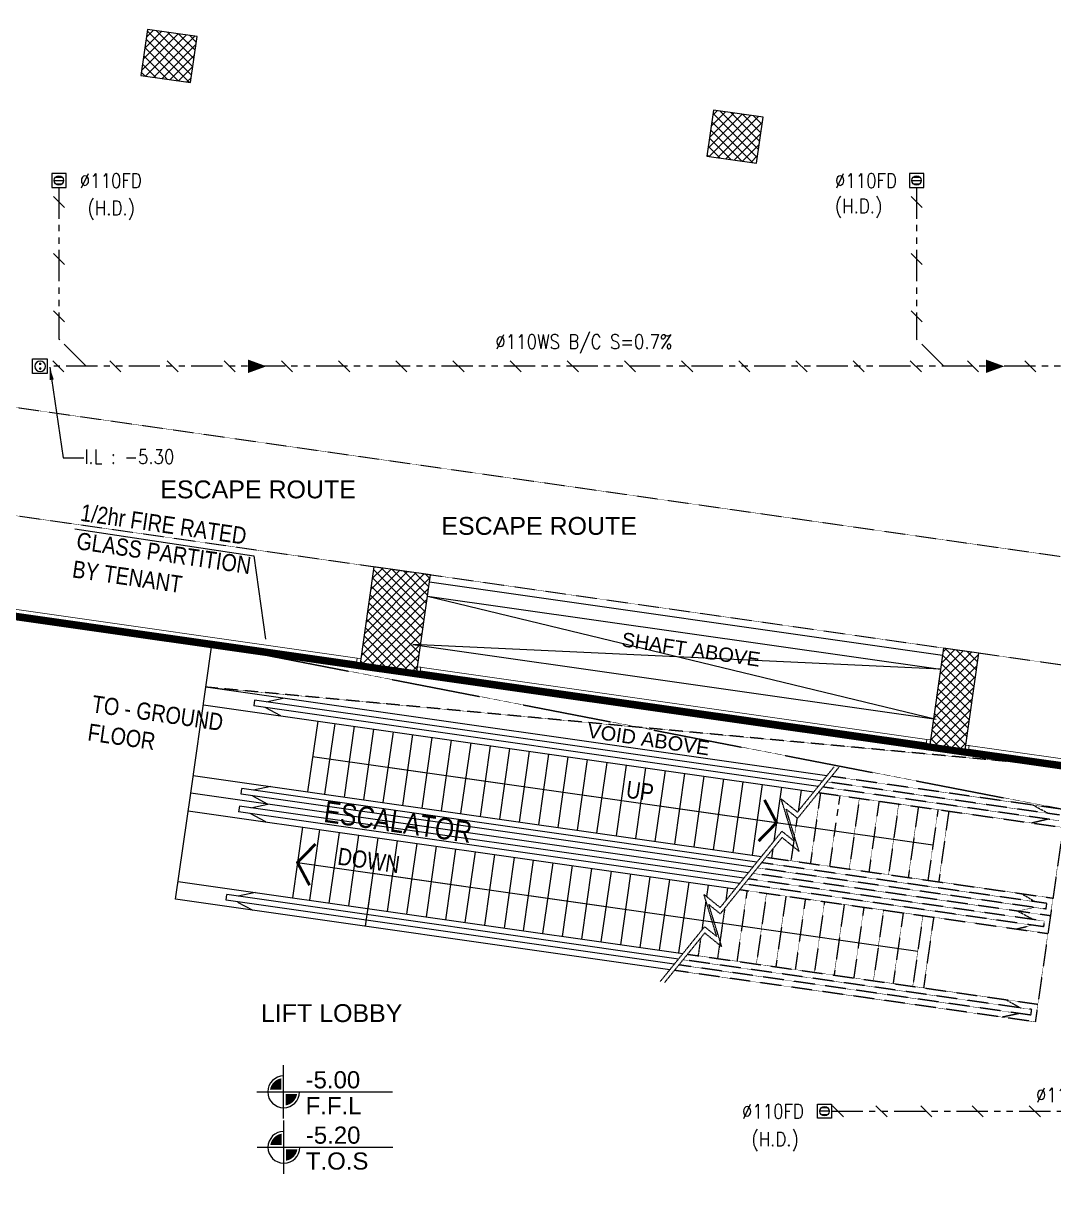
# Model space of a CAD drawing. Header units: inches. Extents: x 860051 to 1567527, y 277639 to 595672.
# Drawn here: x 1026428 to 1040839, y 354142 to 370593 of the extents above; entities that cross this region are included whole.
import ezdxf

# ---------------------------------------------------------------- set-up
doc = ezdxf.new("R2010")
doc.units = ezdxf.units.IN
doc.header["$MEASUREMENT"] = 0
for name, pattern in [('DASHED', [19.05, 12.7, -6.35]), ('DASHED2', [9.525, 6.35, -3.175]), ('HIDDEN', [9.525, 6.35, -3.175]), ('PHANTOM2', [1.25, 0.625, -0.125, 0.125, -0.125, 0.125, -0.125])]:
    doc.linetypes.add(name, pattern=pattern)
for name, color, linetype, lineweight in [('A-BLOCK', 43, 'Continuous', 13), ('A-GLASS', 4, 'Continuous', 5), ('A-HATCH CONCRETE', 254, 'Continuous', 5), ('A-LEASING LINE', 7, 'DASHED2', 9), ('escape route', 8, 'HIDDEN', 15)]:
    doc.layers.add(name, color=color, linetype=linetype, lineweight=lineweight)
for name, color, linetype in [('A-TEXT', 3, 'Continuous'), ('FFNEW', 252, 'Continuous'), ('P-PIPE-DRA', 40, 'Continuous'), ('P-PIPE-DRA-TXT', 181, 'Continuous'), ('S-COL', 210, 'Continuous'), ('SHAFT', 7, 'Continuous'), ('stair', 1, 'Continuous'), ('STEEL', 5, 'Continuous'), ('TAXT', 3, 'Continuous'), ('TEXT', 181, 'Continuous')]:
    doc.layers.add(name, color=color, linetype=linetype)
doc.styles.add('ARIAL', font='ARIALN.TTF')
doc.styles.add('SS', font='romand.shx', dxfattribs={"width": 0.85, "height": 200})
doc.styles.get("Standard").update_dxf_attribs({"font": 'arial.ttf'})
doc.styles.add('style1', font='arial.ttf')
doc.dimstyles.get("Standard").update_dxf_attribs({"dimtxt": 0.18, "dimasz": 0.18, "dimexe": 0.18, "dimexo": 0.0625, "dimgap": 0.09, "dimtad": 0, "dimtih": 1, "dimtoh": 1, "dimdec": 4, "dimzin": 0, "dimdsep": 46, "dimtxsty": 'Standard', "dimcen": 0.09, "dimadec": 0, "dimazin": 0, "dimtfac": 1, "dimtdec": 4, "dimtofl": 0, "dimtmove": 0, "dimatfit": 3, "dimfxl": 1, "dimtolj": 1, "dimtzin": 0, "dimarcsym": 0})
pattern_1 = [(45, (1013480.555, -68927.58), (-66.29126, 66.29126), []), (135, (1013480.555, -68927.58), (-66.29126, -66.29126), [])]
pattern_2 = [(45, (1013480.555, -68927.58), (-66.29126, 66.29126), []), (135, (1013480.555, -68927.58), (-66.29126, -66.29126), [])]

# ---------------------------------------------------------------- blocks, each defined once
blk = doc.blocks.new('FCO')
at = {"layer": 'P-PIPE-DRA', "color": 3, "linetype": 'Continuous'}
blk.add_lwpolyline([(0.103, 0), (0.103, 0.205), (-0.103, 0.205), (-0.103, 0)], close=True, dxfattribs=at)
at = {"layer": 'P-PIPE-DRA', "color": 1, "linetype": 'Continuous', "const_width": 0.018}
for points in [[(-0.034, 0.107, -1), (-0.034, 0.089, -1)], [(0.032, 0.107, 1), (0.032, 0.089, 1)]]:
    blk.add_lwpolyline(points, format="xyb", close=True, dxfattribs=at)
at = {"layer": 'P-PIPE-DRA', "color": 1, "linetype": 'Continuous'}
blk.add_circle((0, 0.099), 0.074, dxfattribs=at)
blk = doc.blocks.new('FD')
at = {"layer": 'P-PIPE-DRA', "color": 1, "linetype": 'Continuous'}
for p, q in [((-0.066, 0.099), (0.066, 0.099)), ((-0.045, 0.146), (0.045, 0.146)), ((-0.045, 0.051), (0.045, 0.051))]:
    blk.add_line(p, q, dxfattribs=at)
at = {"layer": 'P-PIPE-DRA', "color": 3, "linetype": 'Continuous'}
blk.add_lwpolyline([(0.099, 0), (0.099, 0.197), (-0.099, 0.197), (-0.099, 0)], close=True, dxfattribs=at)
at = {"layer": 'P-PIPE-DRA', "color": 1, "linetype": 'Continuous'}
blk.add_circle((0, 0.099), 0.0657, dxfattribs=at)
blk = doc.blocks.new('STGHFDG')
at = {"layer": 'P-PIPE-DRA', "color": 253, "linetype": 'Continuous'}
for p, q in [((1035165, 355364), (1035034, 355364)), ((1035145, 355412), (1035055, 355412)), ((1035145, 355316), (1035055, 355316))]:
    blk.add_line(p, q, dxfattribs=at)
blk.add_lwpolyline([(1035001, 355265), (1035001, 355463), (1035198, 355463), (1035198, 355265)], close=True, dxfattribs=at)
blk.add_circle((1035100, 355364), 65.7, dxfattribs=at)

msp = doc.modelspace()

# ---------------------------------------------------------------- hatches: boundary and pattern name
at = {"layer": 'A-HATCH CONCRETE'}
h = msp.add_hatch(dxfattribs=at)
h.set_pattern_fill('ANSI37', color=251, scale=750)
h.set_pattern_definition(pattern_1)
h.paths.add_polyline_path([(1028162.9, 370509.9), (1028071.1, 369866.4), (1028764, 369767.5), (1028855.9, 370411)])
h = msp.add_hatch(dxfattribs=at)
h.set_pattern_fill('ANSI37', color=251, scale=750)
h.set_pattern_definition(pattern_1)
h.paths.add_polyline_path([(1036082.6, 369379), (1035990.7, 368735.5), (1036683.7, 368636.6), (1036775.5, 369280.1)])
h = msp.add_hatch(dxfattribs=at)
h.set_pattern_fill('ANSI37', color=251, scale=750)
h.set_pattern_definition(pattern_1)
h.paths.add_polyline_path([(1031133.1, 361600.6), (1031925.1, 361487.5), (1032122.9, 362873.5), (1031331, 362986.5)])
h = msp.add_hatch(dxfattribs=at)
h.set_pattern_fill('ANSI37', color=251, scale=750)
h.set_pattern_definition(pattern_1)
h.paths.add_polyline_path([(1039102.6, 360463.1), (1039597, 360392.6), (1039794.8, 361778.5), (1039300.4, 361849.1)])
h = msp.add_hatch(dxfattribs=at)
h.set_pattern_fill('ANSI37', color=254, scale=750)
h.set_pattern_definition(pattern_2)
h.paths.add_polyline_path([(1031925.1, 361487.6), (1031133.1, 361600.6), (1031133.1, 361600.6), (1031925.1, 361487.5)])
h = msp.add_hatch(dxfattribs=at)
h.set_pattern_fill('ANSI37', color=254, scale=750)
h.set_pattern_definition(pattern_2)
h.paths.add_polyline_path([(1039597, 360392.6), (1039102.6, 360463.2), (1039102.6, 360463.1), (1039597, 360392.6)])
at = {"layer": 'STEEL', "ltscale": 0.5}
for points in [[(1030036.9, 355665.6), (1029877.2, 355665.6, -0.3250229), (1030036.9, 355825.2)], [(1030256.5, 355605.6), (1030096.9, 355605.6), (1030096.9, 355445.9, 0.3250229)], [(1030040.7, 354890.5), (1029881, 354890.5, -0.3250229), (1030040.7, 355050.2)], [(1030260.3, 354830.5), (1030100.7, 354830.5), (1030100.7, 354670.9, 0.3250229)]]:
    msp.add_hatch(color=254, dxfattribs=at).paths.add_polyline_path(points)

# ---------------------------------------------------------------- linework, layer by layer
at = {"layer": 'A-BLOCK', "color": 251, "ltscale": 100}
for p, q in [((1031083.6, 361607.6), (1024084.3, 362606.5)), ((1039053.1, 360470.2), (1031925.1, 361487.5)), ((1043974.2, 359767.9), (1039597, 360392.7))]:
    msp.add_line(p, q, dxfattribs=at)
for points in [[(1031133.1, 361600.6), (1031133.1, 361600.6), (1031925.1, 361487.5), (1031925.1, 361487.6)], [(1039053.1, 360470.3), (1039053.1, 360470.1), (1039102.6, 360463), (1039102.6, 360463.2)], [(1039102.6, 360463.2), (1039102.6, 360463.1), (1039597, 360392.6), (1039597, 360392.6)]]:
    msp.add_lwpolyline(points, dxfattribs=at)
at = {"layer": 'A-GLASS', "color": 251}
for p, q in [((1031083.6, 361607.6), (1024084.3, 362606.5)), ((1031097.8, 361706.5), (1024098.4, 362705.5)), ((1031090.7, 361657.2), (1024140.9, 362649.1)), ((1039067.2, 360569.1), (1031939.2, 361586.4)), ((1039053.1, 360470.2), (1031925.1, 361487.5)), ((1039060.2, 360519.8), (1031981.7, 361529.9)), ((1044074.2, 359854.5), (1039611.1, 360491.5)), ((1043974.2, 359818.3), (1039653.6, 360434.9)), ((1044074.2, 359753.6), (1039597, 360392.7))]:
    msp.add_line(p, q, dxfattribs=at)
for points in [[(1031097.8, 361706.5), (1031083.6, 361607.5), (1031133.1, 361600.5), (1031147.3, 361699.5)], [(1031988.7, 361579.4), (1031974.6, 361480.4), (1031925.1, 361487.5), (1031939.2, 361586.5)], [(1039067.2, 360569.1), (1039053.1, 360470.1), (1039102.6, 360463), (1039116.7, 360562)], [(1039660.6, 360484.4), (1039646.5, 360385.4), (1039597, 360392.5), (1039611.1, 360491.5)]]:
    msp.add_lwpolyline(points, close=True, dxfattribs=at)
at = {"layer": 'A-GLASS', "color": 254}
for points in [[(1031083.7, 361607.7), (1031083.6, 361607.5), (1031133.1, 361600.5), (1031133.1, 361600.6)], [(1031974.6, 361480.5), (1031974.6, 361480.4), (1031925.1, 361487.5), (1031925.1, 361487.6)], [(1039646.5, 360385.6), (1039646.5, 360385.4), (1039597, 360392.5), (1039597, 360392.6)]]:
    msp.add_lwpolyline(points, dxfattribs=at)
at = {"layer": 'A-LEASING LINE', "color": 6, "const_width": 100}
msp.add_lwpolyline([(1022963.9, 374585), (1022196.7, 362875.9), (1044073.6, 359753.6), (1044073.6, 353209.3), (1043173.4, 353209.5), (1043173.4, 349659.4), (1035123.4, 349659.4), (1035123.4, 339559.4), (1061472.8, 339559.4), (1061472.8, 345159.4), (1059723.2, 345159.4), (1059723.2, 351184.4), (1055862.5, 351184.4), (1055862.6, 358172.7), (1056886.1, 358025.9), (1058036.9, 366166.7), (1058044.6, 366165.6), (1058531.7, 369531.2), (1022963.9, 374585)], dxfattribs=at)
at = {"layer": 'escape route', "color": 251, "ltscale": 0.5}
for p, q in [((1023306.7, 365646.9), (1057183.4, 360811.8)), ((1024579.5, 363950), (1053238.2, 359859.7))]:
    msp.add_line(p, q, dxfattribs=at)
at = {"layer": 'P-PIPE-DRA', "color": 1}
for p, q in [((1026846.3, 368172.2), (1027001.8, 368016.7)), ((1038846.3, 368172.2), (1039001.8, 368016.7)), ((1026846.3, 367372.2), (1027001.8, 367216.7)), ((1038846.3, 367372.2), (1039001.8, 367216.7)), ((1026846.3, 366572.2), (1027001.8, 366416.7)), ((1038846.3, 366572.2), (1039001.8, 366416.7)), ((1026991.6, 365715.8), (1026836.1, 365871.3)), ((1027791.6, 365715.8), (1027636.1, 365871.3)), ((1028591.6, 365715.8), (1028436.1, 365871.3)), ((1029391.6, 365715.8), (1029236.1, 365871.3)), ((1030191.6, 365715.8), (1030036.1, 365871.3)), ((1030991.6, 365715.8), (1030836.1, 365871.3)), ((1031791.6, 365715.8), (1031636.1, 365871.3)), ((1032591.6, 365715.8), (1032436.1, 365871.3)), ((1033391.6, 365715.8), (1033236.1, 365871.3)), ((1034191.6, 365715.8), (1034036.1, 365871.3)), ((1034991.6, 365715.8), (1034836.1, 365871.3)), ((1035791.6, 365715.8), (1035636.1, 365871.3)), ((1036591.6, 365715.8), (1036436.1, 365871.3)), ((1037391.6, 365715.8), (1037236.1, 365871.3)), ((1038191.6, 365715.8), (1038036.1, 365871.3)), ((1038991.6, 365715.8), (1038836.1, 365871.3)), ((1039791.6, 365715.8), (1039636.1, 365871.3)), ((1040591.6, 365715.8), (1040436.1, 365871.3))]:
    msp.add_line(p, q, dxfattribs=at)
at = {"layer": 'P-PIPE-DRA', "linetype": 'PHANTOM2', "ltscale": 700}
for p, q in [((1026924, 368297.2), (1026924, 366174.7)), ((1038924, 368297.2), (1038924, 366174.7)), ((1027305.2, 365793.6), (1026924, 366174.7)), ((1039305.2, 365793.6), (1038924, 366174.7)), ((1047587.5, 365793.6), (1026759.9, 365793.6))]:
    msp.add_line(p, q, dxfattribs=at)
at = {"layer": 'P-PIPE-DRA', "color": 253, "linetype": 'PHANTOM2', "ltscale": 700}
msp.add_line((1037733.8, 355364), (1044057, 355364), dxfattribs=at)
at = {"layer": 'P-PIPE-DRA', "color": 253}
for p, q in [((1037746.3, 355441.8), (1037901.9, 355286.3)), ((1038354.9, 355441.8), (1038510.5, 355286.3)), ((1038983.1, 355441.8), (1039138.7, 355286.3)), ((1039700.7, 355441.8), (1039856.2, 355286.3)), ((1040500.7, 355441.8), (1040656.2, 355286.3))]:
    msp.add_line(p, q, dxfattribs=at)
at = {"layer": 'P-PIPE-DRA', "color": 1}
for points in [[(1029570.5, 365793.6, 187.5, 0, 0), (1029827.4, 365793.6, 0, 0, 0)], [(1039894.1, 365793.6, 187.5, 0, 0), (1040151, 365793.6, 0, 0, 0)]]:
    msp.add_lwpolyline(points, format="xyseb", dxfattribs=at)
at = {"layer": 'S-COL', "color": 251}
for points in [[(1028162.9, 370509.9), (1028071.1, 369866.4), (1028764, 369767.5), (1028855.9, 370411)], [(1036082.6, 369379), (1035990.7, 368735.5), (1036683.7, 368636.6), (1036775.5, 369280.1)], [(1031133.1, 361600.6), (1031925.1, 361487.5), (1032122.9, 362873.5), (1031331, 362986.5)], [(1039102.6, 360463.1), (1039597, 360392.6), (1039794.8, 361778.5), (1039300.4, 361849.1)]]:
    msp.add_lwpolyline(points, close=True, dxfattribs=at)
at = {"layer": 'SHAFT', "color": 251, "ltscale": 0.5}
for p, q in [((1032080.5, 362576.4), (1039196.2, 360853.7)), ((1039256.8, 361552.2), (1031873.8, 361898.8))]:
    msp.add_line(p, q, dxfattribs=at)
at = {"layer": 'SHAFT', "color": 254, "linetype": 'HIDDEN', "ltscale": 0.5}
for p, q in [((1029065.1, 361895.4), (1041008.5, 359584.9)), ((1041093.1, 360177.5), (1028980.4, 361301.6))]:
    msp.add_line(p, q, dxfattribs=at)
at = {"layer": 'SHAFT', "color": 251, "ltscale": 0.5}
for points in [[(1032108.8, 362774.4), (1039285.1, 361750.2)], [(1032080.5, 362576.4), (1039256.8, 361552.2)], [(1031873.8, 361898.8), (1039199.6, 360853.2)]]:
    msp.add_lwpolyline(points, dxfattribs=at)
at = {"layer": 'stair', "color": 254}
for p, q in [((1030473.2, 360331), (1036964.8, 359404.5)), ((1031527.5, 360180.5), (1039152.9, 359092.2)), ((1030261.3, 358846), (1034611.1, 358225.2)), ((1031315.6, 358695.5), (1038940.9, 357607.2))]:
    msp.add_line(p, q, dxfattribs=at)
at = {"layer": 'stair', "color": 254, "linetype": 'HIDDEN'}
for points in [[(1035337.3, 357180.2), (1035958, 357947.4), (1036128.8, 357809.2), (1035948.4, 358399.6), (1036175.3, 358216), (1037039.5, 359284.1), (1037210.3, 359146), (1037029.9, 359736.3), (1037256.8, 359552.7), (1037771.9, 360189.4)], [(1035400.8, 357168.7), (1035959.9, 357859.8), (1036197.2, 357667.7), (1036016.8, 358258.1), (1036177.2, 358128.4), (1037041.4, 359196.5), (1037278.7, 359004.5), (1037098.3, 359594.8), (1037258.7, 359465.1), (1037838.8, 360182.1)]]:
    msp.add_lwpolyline(points, dxfattribs=at)
at = {"layer": 'stair', "color": 254, "const_width": 40}
for points in [[(1036713.2, 359146.1), (1036964.8, 359404.5), (1036795.6, 359722.9)], [(1030430.5, 358527.6), (1030261.3, 358846), (1030512.8, 359104.4)]]:
    msp.add_lwpolyline(points, dxfattribs=at)
at = {"layer": 'STEEL', "color": 254}
for p, q in [((1028980.4, 361301.6), (1029065.2, 361895.6)), ((1028980.4, 361301.6), (1029065.2, 361895.6)), ((1028945.1, 361054.1), (1037485.3, 359835.2)), ((1028803.8, 360064.2), (1036752.7, 358929.7)), ((1028733.1, 359569.2), (1036386.4, 358476.9)), ((1031315.6, 358695.5), (1031209.6, 357953.1)), ((1028591.8, 358579.2), (1035653.7, 357571.3))]:
    msp.add_line(p, q, dxfattribs=at)
at = {"layer": 'STEEL', "color": 254, "ltscale": 0.5}
for p, q in [((1028768.5, 359816.7), (1028980.4, 361301.6)), ((1037668.5, 360061.6), (1028980.4, 361301.6)), ((1029661.4, 361118.6), (1029650.1, 361039.4)), ((1037606.2, 359984.7), (1029661.4, 361118.6)), ((1029820.9, 361096.7), (1030060.7, 361147.5)), ((1037547.6, 359912.2), (1029650.1, 361039.4)), ((1030028.7, 360899.5), (1029809.4, 361016.6)), ((1030543.9, 360826), (1030402.6, 359836)), ((1030782.6, 360791.9), (1030641.3, 359801.9)), ((1031054.5, 360753.1), (1030913.2, 359763.1)), ((1031326.3, 360714.3), (1031185, 359724.3)), ((1031598.2, 360675.5), (1031456.9, 359685.5)), ((1031870.1, 360636.7), (1031728.8, 359646.7)), ((1032141.9, 360597.9), (1032000.6, 359607.9)), ((1032413.8, 360559.1), (1032272.5, 359569.1)), ((1032685.6, 360520.3), (1032544.3, 359530.3)), ((1032957.5, 360481.5), (1032816.2, 359491.5)), ((1033229.4, 360442.7), (1033088.1, 359452.7)), ((1033504.3, 360403.4), (1033363, 359413.5)), ((1033773.1, 360365.1), (1033631.8, 359375.1)), ((1034044.9, 360326.3), (1033903.6, 359336.3)), ((1034316.8, 360287.5), (1034175.5, 359297.5)), ((1034588.7, 360248.7), (1034447.4, 359258.7)), ((1034860.5, 360209.9), (1034719.2, 359219.9)), ((1035132.4, 360171.1), (1034991.1, 359181.1)), ((1035404.2, 360132.3), (1035262.9, 359142.3)), ((1035676.1, 360093.5), (1035534.8, 359103.5)), ((1035948, 360054.7), (1035806.7, 359064.7)), ((1036219.8, 360015.9), (1036078.5, 359025.9)), ((1036491.7, 359977.1), (1036350.4, 358987.1)), ((1028556.5, 358331.7), (1028768.5, 359816.7)), ((1036569.5, 358703.3), (1028768.5, 359816.7)), ((1036569.5, 358703.3), (1028768.5, 359816.7)), ((1029473.5, 359801.9), (1029484.8, 359881.1)), ((1036631.8, 358780.2), (1029473.5, 359801.9)), ((1036690.4, 358852.7), (1029484.8, 359881.1)), ((1029632.7, 359778.4), (1029848.8, 359662.5)), ((1029887.4, 359909.5), (1029644.1, 359858.4)), ((1036763.5, 359938.3), (1036622.2, 358948.3)), ((1037035.4, 359899.5), (1036927.9, 359146.2)), ((1037307.3, 359860.6), (1037264.7, 359562.5)), ((1029449.4, 359633.6), (1029438.1, 359554.4)), ((1036507.3, 358626.3), (1029449.4, 359633.6)), ((1029608.9, 359611.7), (1029848.8, 359662.5)), ((1036448.6, 358553.9), (1029438.1, 359554.4)), ((1029816.8, 359414.5), (1029597.5, 359531.7)), ((1030331.9, 359341), (1030190.6, 358351)), ((1030570.7, 359306.9), (1030429.4, 358317)), ((1030842.5, 359268.1), (1030701.2, 358278.2)), ((1031114.4, 359229.3), (1030973.1, 358239.4)), ((1031386.3, 359190.5), (1031245, 358200.6)), ((1031658.1, 359151.7), (1031516.8, 358161.8)), ((1031930, 359112.9), (1031788.7, 358123)), ((1032201.8, 359074.1), (1032060.5, 358084.2)), ((1032473.7, 359035.3), (1032332.4, 358045.4)), ((1032745.6, 358996.5), (1032604.3, 358006.6)), ((1033017.4, 358957.7), (1032876.1, 357967.8)), ((1036912.3, 359037), (1036894.1, 358909.5)), ((1033292.3, 358918.5), (1033151, 357928.5)), ((1033561.1, 358880.1), (1033419.8, 357890.1)), ((1033833, 358841.3), (1033691.7, 357851.3)), ((1034104.9, 358802.5), (1033963.6, 357812.5)), ((1034376.7, 358763.7), (1034235.4, 357773.7)), ((1034648.6, 358724.9), (1034507.3, 357734.9)), ((1034920.4, 358686.1), (1034779.1, 357696.1)), ((1035192.3, 358647.3), (1035051, 357657.3)), ((1035464.2, 358608.5), (1035322.9, 357618.5)), ((1035736, 358569.7), (1035594.7, 357579.7)), ((1036007.9, 358530.9), (1035984.9, 358370)), ((1036279.7, 358492.1), (1036254.3, 358313.6)), ((1035470.6, 357344.9), (1028556.5, 358331.7)), ((1029261.5, 358317), (1029272.8, 358396.2)), ((1035532.8, 357421.9), (1029261.5, 358317)), ((1035591.4, 357494.3), (1029272.8, 358396.2)), ((1029675.5, 358424.6), (1029432.2, 358373.4)), ((1035976.2, 358308.7), (1035917.4, 357897.3)), ((1029420.8, 358293.4), (1029636.8, 358177.5)), ((1030066.9, 355263.6), (1030066.9, 356007.6)), ((1029694.9, 355635.6), (1031590, 355635.6)), ((1030070.7, 354488.5), (1030070.7, 355232.5)), ((1029698.7, 354860.5), (1031593.8, 354860.5))]:
    msp.add_line(p, q, dxfattribs=at)
at = {"layer": 'STEEL', "color": 254, "linetype": 'HIDDEN', "ltscale": 0.5}
for p, q in [((1040922.7, 359511.3), (1037671.5, 359975.3)), ((1041008.5, 359584.9), (1037733.8, 360052.3)), ((1037579.1, 359821.8), (1037437.8, 358831.9)), ((1037550.6, 359825.9), (1040973.2, 359337.4)), ((1040911.4, 359432.1), (1037612.9, 359902.9)), ((1038122.8, 359744.2), (1037981.6, 358754.3)), ((1038398, 359705), (1038256.7, 358715)), ((1038673.2, 359665.7), (1038531.9, 358675.7)), ((1038948.3, 359626.4), (1038807, 358636.5)), ((1040763.4, 359534), (1040546.3, 359650.9)), ((1037251.6, 359470.8), (1037166, 358870.7)), ((1039223.5, 359587.2), (1039082.2, 358597.2)), ((1039374.4, 359565.6), (1039233.1, 358575.6)), ((1040529.2, 359400.8), (1040754.3, 359454.5)), ((1041008.5, 359584.9), (1040796.6, 358100)), ((1037793.2, 359401.5), (1037706.4, 358793.6)), ((1040746.1, 358273.8), (1036755.7, 358843.4)), ((1036818, 358920.4), (1040831.9, 358347.5)), ((1040796.6, 358100), (1036634.8, 358694)), ((1040796.6, 358100), (1036634.8, 358694)), ((1040734.8, 358194.6), (1036697.1, 358770.9)), ((1036451.6, 358467.6), (1040761.2, 357852.5)), ((1040699.5, 357947.2), (1036513.9, 358544.5)), ((1040710.8, 358026.3), (1036572.5, 358617)), ((1036551.6, 358453.3), (1036410.3, 357463.3)), ((1036823.5, 358414.5), (1036682.2, 357424.5)), ((1037095.3, 358375.7), (1036954, 357385.7)), ((1037367.2, 358336.9), (1037225.9, 357346.9)), ((1037635.7, 358298.6), (1037494.4, 357308.6)), ((1040387.9, 358410.8), (1040589, 358296.3)), ((1037910.9, 358259.3), (1037769.6, 357269.3)), ((1038186.1, 358220), (1038044.8, 357230.1)), ((1038461.2, 358180.7), (1038319.9, 357190.8)), ((1038736.4, 358141.5), (1038595.1, 357151.5)), ((1040575.4, 358217.4), (1040334.4, 358165.9)), ((1040551.4, 358049.1), (1040334.4, 358165.9)), ((1040734.8, 358194.6), (1040746.1, 358273.8)), ((1039011.6, 358102.2), (1038870.3, 357112.2)), ((1039162.5, 358080.7), (1039021.2, 357090.7)), ((1040317.2, 357915.8), (1040542.4, 357969.6)), ((1040796.6, 358100), (1040584.6, 356615)), ((1040710.8, 358026.3), (1040699.5, 357947.2)), ((1040534.2, 356788.9), (1035656.7, 357485)), ((1035719, 357562), (1040619.9, 356862.5)), ((1040584.6, 356615), (1035535.8, 357335.6)), ((1040522.9, 356709.7), (1035598.1, 357412.6)), ((1040175.9, 356925.9), (1040377.1, 356811.3)), ((1040363.5, 356732.4), (1040122.4, 356681)), ((1040522.9, 356709.7), (1040534.2, 356788.9))]:
    msp.add_line(p, q, dxfattribs=at)
at = {"layer": 'STEEL', "color": 254, "linetype": 'DASHED', "ltscale": 10}
msp.add_line((1037847.7, 359783.5), (1037807.4, 359501.5), dxfattribs=at)
at = {"layer": 'STEEL', "color": 254, "linetype": 'DASHED'}
for p, q in [((1037381.9, 358860.4), (1037381.9, 358860.1)), ((1035901.9, 357788.1), (1035866.6, 357540.9))]:
    msp.add_line(p, q, dxfattribs=at)
at = {"layer": 'STEEL', "color": 254, "linetype": 'DASHED', "ltscale": 0.5}
for p, q in [((1036238.7, 358204.4), (1036138.4, 357502.1)), ((1037170, 357375.4), (1037169.9, 357375.1))]:
    msp.add_line(p, q, dxfattribs=at)
at = {"layer": 'STEEL', "color": 254, "ltscale": 0.5}
for centre in [(1030066.9, 355635.6), (1030070.7, 354860.5)]:
    msp.add_arc(centre, 222, 90, 0, dxfattribs=at)
at = {"layer": 'TAXT', "color": 251, "ltscale": 100}
for p, q in [((1027146.9, 363519.4), (1029650.9, 363140.9)), ((1029650.9, 363140.9), (1029813.8, 361975.4)), ((1029650.9, 363140.9), (1029813.8, 361975.4))]:
    msp.add_line(p, q, dxfattribs=at)

# ---------------------------------------------------------------- block references
at = {"layer": 'FFNEW', "color": 6, "linetype": 'Continuous'}
msp.add_blockref('STGHFDG', (2535.5, 0), dxfattribs=at)
at = {"layer": 'P-PIPE-DRA', "ltscale": 10, "xscale": 1000, "yscale": 1000, "zscale": 1000}
for p in [(1026924, 368297.2), (1038924, 368297.2)]:
    msp.add_blockref('FD', p, dxfattribs=at)
at = {"layer": 'P-PIPE-DRA', "xscale": -1000, "yscale": 1000, "zscale": 1000, "rotation": 90}
msp.add_blockref('FCO', (1026759.9, 365793.6), dxfattribs=at)

# ---------------------------------------------------------------- texts
at = {"layer": 'A-TEXT', "color": 254, "insert": (1030660, 359713.1), "char_height": 300, "width": 2832.222, "attachment_point": 1, "rotation": 351.74834, "style": 'ARIAL'}
msp.add_mtext('ESCALATOR ', dxfattribs=at)
at = {"layer": 'P-PIPE-DRA', "color": 253, "style": 'SS', "width": 0.85}
for s, p in [('%%C110WS B/C S=0.7%%%', (1040593.7, 355492.8)), ('%%C110FD', (1036479.1, 355261.9)), ('(H.D.)', (1036611.9, 354873.3))]:
    msp.add_text(s, height=200, dxfattribs=at).set_placement(p)
at = {"layer": 'P-PIPE-DRA-TXT', "color": 181, "ltscale": 10, "style": 'SS', "width": 0.85}
for s, p in [('%%C110FD', (1027215.3, 368293.6)), ('%%C110FD', (1037780.9, 368293.6)), ('(H.D.)', (1037780.9, 367937.4)), ('(H.D.)', (1027323, 367909.9)), ('I.L : -5.30', (1027278.4, 364427))]:
    msp.add_text(s, height=200, dxfattribs=at).set_placement(p)
at = {"layer": 'P-PIPE-DRA-TXT', "style": 'SS', "width": 0.85}
msp.add_text('%%C110WS B/C S=0.7%%%', height=200, dxfattribs=at).set_placement((1033030.2, 366038.7))
at = {"layer": 'STEEL', "color": 254, "ltscale": 0.5, "style": 'style1', "flags": 8}
for tag, p, s in [('-5.00', (1030374.7, 355684.6), '+ 0.00'), ('F.F.L', (1030374.7, 355322.6), 'F.F.L'), ('-5.20', (1030378.5, 354909.5), '+ 0.00'), ('T.O.S', (1030378.5, 354547.5), 'F.F.L')]:
    msp.add_attdef(tag, p, s, height=240, dxfattribs=at)
at = {"layer": 'TAXT', "color": 251, "ltscale": 100, "style": 'style1'}
msp.add_text('SHAFT ABOVE', height=200, rotation=351.54031, dxfattribs=at).set_placement((1034785.6, 361874.3))
at = {"layer": 'TAXT', "color": 254, "ltscale": 100}
for s, height, rotation, style, p in [('VOID ABOVE', 200, 351.54031, 'style1', (1034306.8, 360597.7)), ('UP', 240, 351.87728, 'ARIAL', (1034847.5, 359755.5)), ('DOWN', 240, 351.87728, 'ARIAL', (1030811.6, 358819))]:
    msp.add_text(s, height=height, rotation=rotation, dxfattribs=dict(at, style=style)).set_placement(p)
at = {"layer": 'TAXT', "color": 251, "ltscale": 100, "insert": (1027249.2, 363869.2), "char_height": 240, "width": 2569.664, "attachment_point": 1, "rotation": 351.74834, "style": 'ARIAL'}
msp.add_mtext('1/2hr FIRE RATED GLASS PARTITION\\PBY TENANT', dxfattribs=at)
at = {"layer": 'TAXT', "color": 254, "ltscale": 100, "insert": (1027406.9, 361189.7), "char_height": 240, "width": 2265.778, "attachment_point": 1, "rotation": 351.74834, "style": 'ARIAL'}
msp.add_mtext('TO - GROUND FLOOR', dxfattribs=at)
at = {"layer": 'TEXT', "color": 251, "ltscale": 0.5, "style": 'style1'}
for p in [(1028342, 363945.4), (1032274.5, 363434.3)]:
    msp.add_text('ESCAPE ROUTE', height=250, dxfattribs=at).set_placement(p)
at = {"layer": 'TEXT', "color": 254, "ltscale": 0.5, "style": 'style1'}
msp.add_text('LIFT LOBBY', height=250, dxfattribs=at).set_placement((1029749.8, 356612.9))

# ---------------------------------------------------------------- leaders
at = {"layer": 'P-PIPE-DRA-TXT', "color": 181, "ltscale": 10}
msp.add_leader([(1026795.1, 365783.6), (1026981, 364513.6), (1027271.1, 364513.6)], dimstyle='Standard', override={"dimasz": 180, "dimclrd": 1}, dxfattribs=at)

doc.saveas('drawing.dxf')
